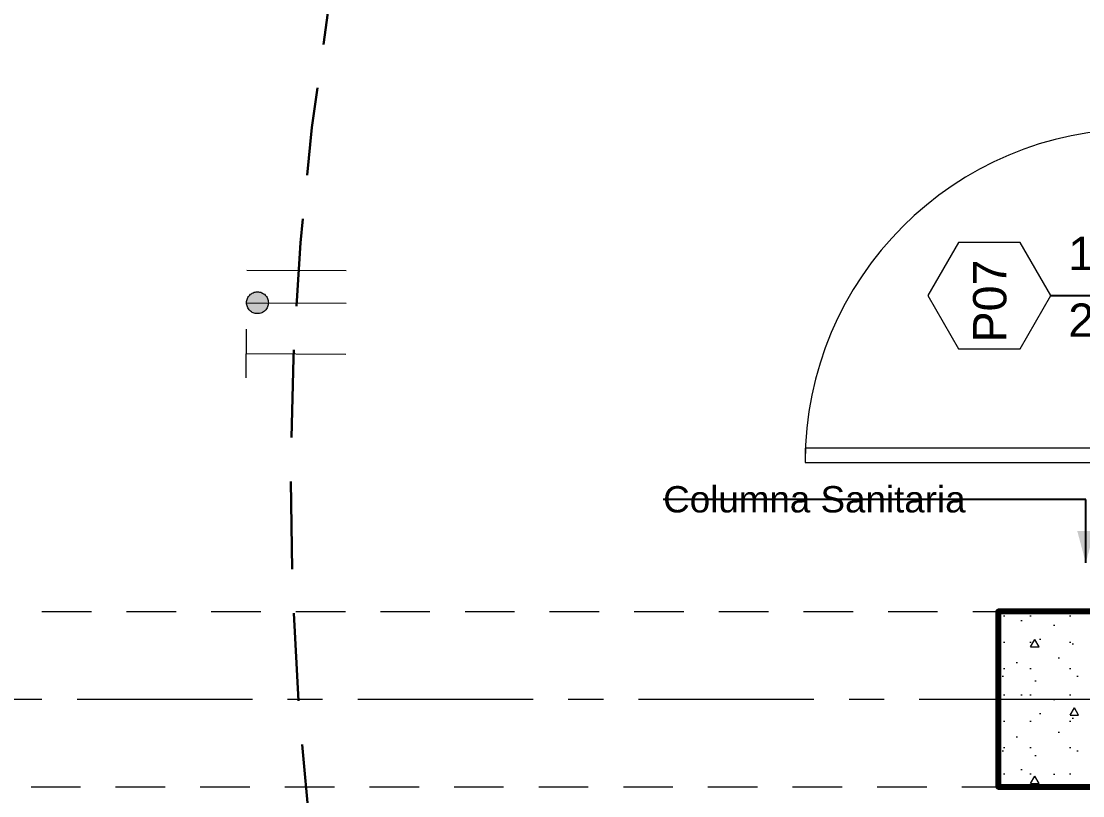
# Model space of a CAD drawing. Header units: inches. Extents: x -19 to 5698, y -728 to 92.
# Drawn here: x 225.886 to 228.911, y 7.175 to 9.382 of the extents above; entities that cross this region are included whole.
import ezdxf

# ---------------------------------------------------------------- set-up
doc = ezdxf.new("R2010")
doc.units = ezdxf.units.IN
doc.header["$MEASUREMENT"] = 0
for name, pattern in [('HIDDEN', [0.375, 0.25, -0.125]), ('Hidden Line', [0.195611, 0.141111, -0.0545]), ('Punto & Raya', [0.65, 0.5, -0.075, 0, -0.075]), ('RAYITAS', [0.375, 0.25, -0.125])]:
    doc.linetypes.add(name, pattern=pattern)
doc.layers.get('0').update_dxf_attribs({"color": 61})
for name, color, linetype, lineweight in [('00 conduct tomacorr', 120, 'HIDDEN', 30), ('T-TECHO-E', 150, 'Continuous', 20), ('TOMACORRIENTE', 22, 'RAYITAS', 9)]:
    doc.layers.add(name, color=color, linetype=linetype, lineweight=lineweight)
for name, color, linetype in [('02 _ ARQ _ ALB _ Ejes Generales', 251, 'Continuous'), ('02 _ ARQ _ ZON _ Espacio.3D', 7, 'Continuous'), ('08 _ STR _ EXT _ 06 Columnas', 7, 'Continuous'), ('08 _ STR _ EXT _ 09 Vigas', 251, 'Continuous'), ('Estructura - 04 MURO', 7, 'Continuous'), ('Notas - Etiquetas', 7, 'Continuous')]:
    doc.layers.add(name, color=color, linetype=linetype)
doc.styles.add('Estilo_Generado_4', font='swisse.ttf')
doc.dimstyles.new('Estilo_Generado__8', dxfattribs={"dimtxt": 0.18, "dimasz": 0.0912, "dimexe": 0.18, "dimexo": 0.0625, "dimgap": 0, "dimtad": 0, "dimtih": 1, "dimtoh": 1, "dimdec": 4, "dimzin": 0, "dimdsep": 46, "dimcen": 0.09, "dimadec": 0, "dimazin": 0, "dimtfac": 1, "dimtdec": 4, "dimtmove": 0, "dimatfit": 3, "dimldrblk": 'ARROWHEAD_5', "dimfxl": 1, "dimtolj": 1, "dimtzin": 0, "dimarcsym": 0})

# ---------------------------------------------------------------- blocks, each defined once
blk = doc.blocks.new('ARROWHEAD_5')
at = {"linetype": 'Continuous', "lineweight": 0}
blk.add_hatch(color=0, dxfattribs=at).paths.add_polyline_path([(-1, 0.2679), (0, 0), (-1, -0.2679)])
at = {"color": 0, "linetype": 'Continuous', "lineweight": 0}
blk.add_line((0, 0), (-1, 0), dxfattribs=at)
blk = doc.blocks.new('a')
at = {"layer": 'TOMACORRIENTE', "ltscale": 0.05}
h = blk.add_hatch(color=4, dxfattribs=at)
edge = h.paths.add_edge_path()
edge.add_arc((0, 0.0752), 0.0211, 0, 360)
at = {"layer": 'TOMACORRIENTE', "color": 4}
for p, q in [((-0.1455, 0.0963), (-0.0515, 0.0963)), ((-0.0985, 0.0963), (-0.0985, -0.0966)), ((0, 0.0963), (0, -0.0963)), ((0.0623, -0.0963), (0.0623, 0.0963))]:
    blk.add_line(p, q, dxfattribs=at)
blk.add_circle((0, 0.0752), 0.0211, dxfattribs=at)
blk = doc.blocks.new('CABLE 3FACE')
at = {"layer": 'T-TECHO-E', "rotation": 59.94170052614085}
blk.add_blockref('a', (0, 0), dxfattribs=at)

msp = doc.modelspace()

# ---------------------------------------------------------------- hatches: boundary and pattern name
at = {"layer": '08 _ STR _ EXT _ 06 Columnas', "linetype": 'Continuous', "lineweight": 9}
h = msp.add_hatch(dxfattribs=at)
h.set_pattern_fill('HORMIGÓN_EN_MASA_0002', style=0, pattern_type=2)
h.set_pattern_definition([(0, (185.00004, 1e-08), (0, 0.3897114), [0.024375, -0.200625]), (0, (185.11254, 0.19486), (0, 0.3897114), [0.024375, -0.200625]), (60, (185.00004, 1e-08), (-0.3375, 0.1948557), [0.024375, -0.200625]), (60, (185.22504, 1e-08), (-0.3375, 0.1948557), [0.024375, -0.200625]), (120, (185.0244, 1e-08), (0.3375, 0.1948557), [0.024375, -0.200625]), (120, (185.2494, 1e-08), (0.3375, 0.1948557), [0.024375, -0.200625]), (0, (185.00004, 0.0375), (0, 0.075), [0, -0.075, 0, -0.1125]), (45, (185.03754, 0.0375), (-0.05303301, 0.05303301), [0, -0.05625, 0, -0.09375])])
h.paths.add_polyline_path([(229.07, 7.7), (228.67, 7.7), (228.67, 7.2), (229.37, 7.2), (229.37, 7.35), (229.57, 7.35), (229.57, 8.1), (229.07, 8.1)])

# ---------------------------------------------------------------- linework, layer by layer
at = {"layer": '00 conduct tomacorr'}
msp.add_arc((235.3273, 8.0573, -0.0002), 8.6728, 160.09301, 195.09424, dxfattribs=at)
at = {"layer": '02 _ ARQ _ ALB _ Ejes Generales', "color": 251, "linetype": 'Punto & Raya', "lineweight": 13, "true_color": 0x636466}
msp.add_line((190.8454, 7.45), (239.57, 7.45), dxfattribs=at)
at = {"layer": '02 _ ARQ _ ZON _ Espacio.3D', "color": 254, "linetype": 'Continuous', "lineweight": 0, "flags": 128}
msp.add_lwpolyline([(229.37, 7.2), (228.67, 7.2), (228.67, 7.7), (229.07, 7.7)], dxfattribs=at)
at = {"layer": '08 _ STR _ EXT _ 06 Columnas', "color": 7, "linetype": 'Continuous', "lineweight": 80, "flags": 128}
msp.add_lwpolyline([(229.57, 7.35), (229.57, 8.1), (229.07, 8.1), (229.07, 7.7), (228.67, 7.7), (228.67, 7.2), (229.37, 7.2)], dxfattribs=at)
at = {"layer": '08 _ STR _ EXT _ 09 Vigas', "color": 251, "linetype": 'Hidden Line', "lineweight": 13, "true_color": 0x636466}
for p, q in [((222.57, 7.7), (229.07, 7.7)), ((194.57, 7.2), (236.57, 7.2))]:
    msp.add_line(p, q, dxfattribs=at)
at = {"layer": 'Estructura - 04 MURO', "color": 152, "linetype": 'Continuous', "lineweight": 25}
msp.add_line((228.82, 8.6), (229.3325, 8.6), dxfattribs=at)
at = {"layer": 'Estructura - 04 MURO', "color": 165, "linetype": 'Continuous', "lineweight": 15}
for p, q in [((229.07, 8.165), (228.12, 8.165)), ((228.12, 8.165), (228.12, 8.125)), ((228.12, 8.125), (229.07, 8.125))]:
    msp.add_line(p, q, dxfattribs=at)
at = {"layer": 'Estructura - 04 MURO', "color": 251, "linetype": 'Continuous', "lineweight": 13, "flags": 128}
msp.add_lwpolyline([(228.47, 8.6), (228.5575, 8.4484), (228.7325, 8.4484), (228.82, 8.6), (228.7325, 8.7516), (228.5575, 8.7516)], close=True, dxfattribs=at)
at = {"layer": 'Estructura - 04 MURO', "color": 165, "linetype": 'Continuous', "lineweight": 15}
msp.add_arc((229.07, 8.125), 0.95, 90, 180, dxfattribs=at)

# ---------------------------------------------------------------- block references
at = {"layer": '00 conduct tomacorr', "xscale": 1.47256122672843, "yscale": 1.47256122672843, "zscale": 1.47256122672843, "rotation": 29.78947778233194}
msp.add_blockref('CABLE 3FACE', (226.6703, 8.5793, -0.0002), dxfattribs=at)

# ---------------------------------------------------------------- texts
at = {"layer": 'Estructura - 04 MURO', "color": 251, "lineweight": 25, "char_height": 0.095, "attachment_point": 7, "style": 'Estilo_Generado_4'}
for s, insert in [('\\A1;{\\pql;\\pt0;\\fSwis721 Ex BT|b0|i0|c0|p34;1.00\\fSwis721 Ex BT|b0|i0|c0|p34;\\A1{\\H.66x;\\S^  ;}\\fSwis721 Ex BT|b0|i0|c0|p34;\\fSwis721 Ex BT|b0|i0|c0|p34;}', (228.87, 8.645)), ('\\A1;{\\pql;\\pt0;\\fSwis721 Ex BT|b0|i0|c0|p34;2.83\\fSwis721 Ex BT|b0|i0|c0|p34;\\A1{\\H.66x;\\S^  ;}\\fSwis721 Ex BT|b0|i0|c0|p34;\\fSwis721 Ex BT|b0|i0|c0|p34;}', (228.87, 8.455))]:
    msp.add_mtext(s, dxfattribs=dict(at, insert=insert))
at = {"layer": 'Estructura - 04 MURO', "color": 251, "lineweight": 25, "insert": (228.695, 8.4667), "char_height": 0.095, "attachment_point": 7, "rotation": 90, "style": 'Estilo_Generado_4'}
msp.add_mtext('\\A1;{\\pql;\\pt0;\\fSwis721 Ex BT|b0|i0|c0|p34;P07\\fSwis721 Ex BT|b0|i0|c0|p34;\\fSwis721 Ex BT|b0|i0|c0|p34;\\fSwis721 Ex BT|b0|i0|c0|p34;}', dxfattribs=at)
at = {"layer": 'Notas - Etiquetas', "color": 5, "linetype": 'Continuous', "lineweight": 35, "insert": (227.7157, 8.0193), "char_height": 0.075, "attachment_point": 4, "style": 'Estilo_Generado_4'}
msp.add_mtext('\\A1;{\\pql;\\fSwis721 Ex BT|b0|i0|c0|p34;Columna Sanitaria}', dxfattribs=at)

# ---------------------------------------------------------------- leaders
at = {"layer": 'Notas - Etiquetas', "color": 144, "linetype": 'Continuous', "lineweight": 13, "annotation_type": 0, "has_hookline": 1, "hookline_direction": 1, "text_width": 1.0171}
msp.add_leader([(228.92, 7.8384), (228.92, 8.0193), (227.7157, 8.0193)], dimstyle='Estilo_Generado__8', dxfattribs=at)

doc.saveas('drawing.dxf')
